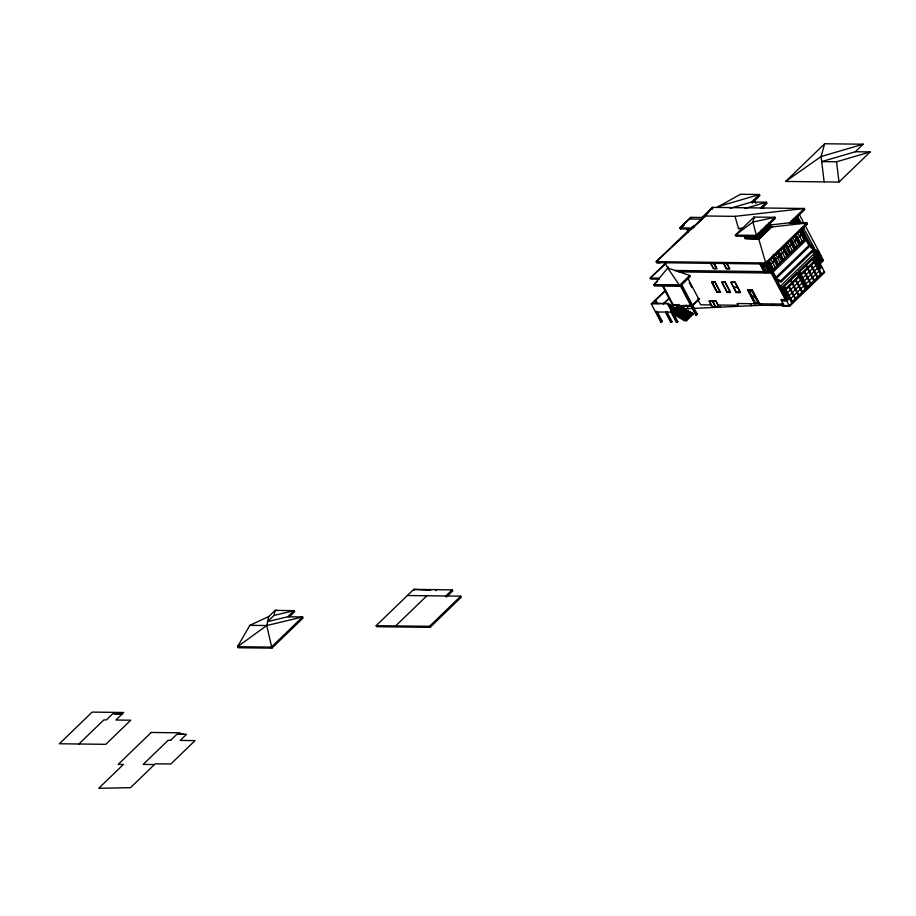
<?xml version="1.0" encoding="UTF-8"?>
<svg xmlns="http://www.w3.org/2000/svg" width="916" height="916" viewBox="0 0 916 916"><rect width="100%" height="100%" fill="white"/><g stroke="black" fill="none" stroke-linecap="round" stroke-linejoin="round"><path stroke-width="1.37" d="M682.111 312.757L668.039 303.711L681.641 312.07C690.973 328.489 681.55 314.314 682.386 312.276M684.607 318.436L671.085 310.238L684.87 318.058M289.17 616.949L294.597 611.716L294.047 610.663L273.999 615.438L267.621 621.598L287.716 616.777L302.578 616.96L303.127 618.002L271.915 648.15L266.739 625.536L268.743 616.548L275.121 610.399L277.582 610.422M273.999 615.438L275.121 610.388L294.047 610.663L287.716 616.777M824.663 143.755L785.653 181.437L838.987 182.066L870.2 151.93L836.548 161.789L821.698 161.605L855.349 151.747L863.147 144.213L824.663 143.755L821.08 156.533L824.137 181.895M800.137 221.786L798.569 222.966L799.737 221.638M271.915 648.15L238.091 647.749L237.542 646.696L249.828 625.342L268.743 616.548M703.305 217.504L691.225 229.046L680.451 228.908L679.924 227.901L690.847 217.355L703.854 217.516M703.202 217.504L692.382 228.061M660.23 262.732L656.761 262.686L656.211 261.644L705.56 215.993L712.385 207.382L804.328 208.482L804.878 209.524L791.035 222.886M676.752 286.25L680.187 286.307L667.741 268.044L689.748 275.464L690.309 276.529L680.187 286.307L654.299 285.975L653.749 284.933L667.741 268.044L664.547 261.987M759.112 238.549L771.535 226.47L770.665 226.458M78.902 743.998L105.787 744.319L130.759 720.205L115.908 720.022L123.706 712.488L92.161 712.11L59.391 743.758L78.902 743.998L103.874 719.873L106.405 719.907L112.714 713.747L119.778 713.839M249.828 625.342L266.739 625.536L302.578 616.96L271.365 647.108L237.542 646.696L239.545 644.75M680.451 228.908L684.263 225.221M688.855 230.099L656.211 261.644L765.49 262.949L806.813 222.954L807.374 223.996L766.051 264.003L656.761 262.686M702.125 217.287L712.385 207.382L712.934 208.424M692.439 227.271L694.213 225.542M717.377 207.188L740.426 194.284L759.398 194.501L759.948 195.555L752.15 203.089L751.601 202.047L759.398 194.501L717.926 206.661M170.616 740.323L176.994 734.174L184.07 734.254M665.932 262.846L650.2 278.04L650.749 279.082L659.154 279.197M667.546 267.667L668.325 266.911M689.748 275.464L679.626 285.242L653.749 284.933L657.631 281.189M657.562 312.345L662.337 321.413L660.905 322.157L651.276 303.883L664.993 290.635L667.295 293.784M665.634 290.647L652.513 303.322L668.233 303.517L672.104 310.856M760.417 208.058L766.452 202.218L767.001 203.272L761.975 208.127M663.688 303.597L669.504 297.975M656.314 311.2L655.535 311.955L665.348 312.081L670.707 322.26L671.485 322.272L672.069 321.699L666.711 311.52M651.276 303.883L668.233 303.517M685.706 319.237L685.157 319.489L681.378 312.322L668.222 304.066M671.84 310.478L668.703 304.536M669.287 305.085L672.562 311.028L669.413 304.959M673.123 311.44L670.123 305.383L673.26 311.451M670.134 305.509L674.096 311.738L670.97 305.807M662.188 285.46L672.424 304.879L673.031 304.295M671.405 306.345L674.68 312.287L671.531 306.219M675.378 312.711L672.241 306.642L675.779 312.448M673.088 307.066L676.672 313.57M677.497 313.97L674.359 307.913L677.622 313.845M671.52 311.417L678.206 304.959L678.779 306.036L691.935 306.196L699.561 298.822M674.932 308.452L678.206 314.394L675.069 308.452M660.883 322.1L662.337 321.413M671.909 312.161L679.203 305.108L678.813 304.364M678.767 314.818L675.768 308.749L679.615 315.241M678.779 306.036L679.386 305.44M676.294 309.345L680.05 305.715L680.691 306.94L684.229 308.2L686.954 310.661L690.492 311.921L691.729 314.257L693.172 314.268L692.588 313.158L691.145 313.146L684.447 319.604L681.71 317.142L680.267 317.119L677.531 314.657L676.088 314.646L675.447 313.421L673.993 313.398L673.352 312.184L666.127 312.093L671.485 322.272M674.096 311.738L670.821 305.807M680.451 315.539L677.187 309.723M673.993 313.398L675.905 311.555M677.817 309.711L680.691 306.94M681.023 316.077L677.886 310.02L681.16 315.951M678.309 310.65L682.134 306.952M678.607 310.558L682.569 316.799M756.696 236.442L775.428 218.363L774.867 217.31L754.051 217.058L735.319 235.137L735.88 236.191L756.696 236.442L752.883 222.038L754.051 217.058L754.601 218.1M678.951 311.875L682.775 308.177M680.004 311.28L683.141 317.348L680.141 311.28M762.261 231.897L759.662 234.404L760.578 236.156M762.776 231.393L765.387 228.886M765.902 228.382L768.501 225.863L769.429 227.615M677.531 314.657L684.229 308.2M683.851 317.76L680.702 311.703L683.977 317.646M667.97 304.307L681.641 312.07M670.707 322.26L672.069 321.699M678.172 315.883L684.87 309.425M688.717 305.818L689.324 305.234M688.901 306.162L689.508 305.566L683.176 305.486M679.626 315.905L686.313 309.436M745.189 238.378L759.295 238.984L771.776 226.916L769.486 222.577M691.065 306.184L692.714 305.44M680.267 317.119L686.954 310.661M692.359 305.28L699.389 298.49M678.733 310.432L681.722 316.375M671.039 312.15L676.397 322.329L677.851 321.779L673.329 313.192M681.71 317.142L688.408 310.673M676.397 322.329L677.851 321.779M682.363 318.367L689.05 311.898M683.805 318.379L690.492 311.921M684.447 319.604L685.889 319.627L692.588 313.158M672.745 313.764L684.389 320.715L686.485 320.737L693.172 314.268M769.669 225.05L789.5 222.794L804.328 208.482L735.044 216.348L705.56 215.993M794.035 219.485L798.145 219.531M680.256 285.666L695.759 315.093L697.408 314.348L681.699 284.544M794.607 219.485L796.657 222.622M695.759 315.093L697.408 314.348M795.695 219.222L797.344 222.634M407.38 595.526L460.714 596.167L461.275 597.209L430.062 627.357L376.716 626.716L376.167 625.674L413.746 589.366L452.195 589.87L452.744 590.923L446.413 597.037L445.863 595.984L452.195 589.87M796.668 219.519L798.626 222.737M797.355 219.519L799.405 222.657L797.55 219.336M797.618 223.367C798.191 220.813 801.191 222.267 799.622 221.432M797.951 223.367L799.954 221.432M719.278 307.249L716.003 301.02L709.053 300.929L712.465 307.387L719.289 307.261L720.354 306.31M802.176 229.607L804.534 229.561L803.286 227.202M801.626 230.351L803.401 228.622M801.695 230.477L803.469 228.76M802.53 231.496L804.534 229.561M395.678 625.903L426.89 595.755M770.928 264.174L774.318 260.911M775.875 259.4L779.253 256.137M780.821 254.625L784.199 251.362M788.103 247.595L791.481 244.332M793.038 242.82L796.416 239.557M797.916 238.114L801.363 234.782M803.447 233.236L805.45 231.313L819.385 258.049L814.885 249.976M777.352 252.347L781.943 261.049L778.428 264.449L773.848 255.736M794.515 235.756L799.107 244.469L795.603 247.858L791.012 239.156L795.615 247.709M772.131 270.918L805.427 238.767M773.127 272.075L806.16 240.164M777.283 280.708L780.764 280.743L814.313 248.339L809.733 246.198L776.184 278.613L780.764 280.743L781.314 281.796L814.862 249.392M810.855 247.744L813.122 245.866M811.748 247.4L813.305 246.209M813.316 246.209L811.175 247.744M777.066 282.506L777.833 281.739M814.072 249.541L818.812 258.037L812.561 246.713L816.179 253.354M816.751 250.858L821.137 259.468M817.312 251.316L821.721 259.468M817.461 251.396L821.812 259.377M376.167 625.674L429.512 626.315L460.714 596.167M814.587 254.659L816.797 252.85L814.736 254.717M818.274 251.843L812.652 248.167M813.671 249.404L818.446 252.037L818.698 251.488M817.553 254.27L815.675 256.091L813.087 251.224M784.302 286.559L797.309 273.999M799.645 271.743L812.652 259.182M816.385 256.709L812.95 250.663M813.271 249.095L817.541 256.72M792.374 282.323L798.477 276.426M800.95 274.033L807.065 268.136M807.717 267.506L813.832 261.598L812.629 259.331M785.585 289.009L798.592 276.449M800.939 274.182L813.935 261.621M785.962 289.708L798.958 277.147M801.305 274.88L814.301 262.32M817.53 260.728L820.393 257.957L818.652 257.934M771.879 305.383L772.921 304.375M820.06 258.839L821.812 257.144L799.233 214.298M818.217 262.033L821.08 259.274L822.82 259.297L823.507 260.602L819.694 264.289M821.24 259.365L816.603 250.778M787.52 292.673L790.382 289.914M790.897 289.41L793.76 286.651M794.287 286.147L797.149 283.376M797.664 282.884L800.527 280.113M802.863 277.857L805.725 275.086M806.252 274.594L809.103 271.823M809.63 271.319L812.492 268.56M813.007 268.056L815.87 265.296M818.996 262.972L822.82 259.297M789.088 295.65L791.951 292.88M792.466 292.376L795.328 289.616M795.844 289.113L798.706 286.353M799.233 285.849L802.095 283.09M804.431 280.823L807.294 278.063M807.809 277.559L810.671 274.8M811.198 274.296L814.049 271.525M814.576 271.022L817.438 268.262M788.733 297.036L786.077 299.612L780.867 299.543L784.016 305.52M818.515 268.274L821.183 265.697M789.477 298.433L786.81 301.009L781.6 300.94M819.259 269.67L821.915 267.094M790.645 298.616L793.508 295.857M794.035 295.353L796.897 292.582M797.412 292.078L800.275 289.319M800.79 288.815L803.653 286.055M806 283.788L808.851 281.029M809.378 280.525L812.24 277.766M812.755 277.262L815.618 274.502M816.133 273.999L818.996 271.228M792.214 301.582L805.221 289.021M807.557 286.765L820.564 274.205M824.331 271.674L789.226 305.589L761.471 305.257L684.172 308.818M663.413 303.883L669.436 298.078M665.84 263.613L650.2 278.04L659.44 278.155M237.542 646.696L266.739 625.536M785.653 181.437L821.08 156.533L863.147 144.213M730.063 208.356L751.601 202.047L766.452 202.218L744.914 208.527M697.958 299.669L698.954 299.406L687.515 277.708M735.044 216.348L738.502 228.588L742.75 228.107M771.432 227.031L806.847 223L807.397 224.054M855.349 151.747L870.2 151.93M789.5 222.794L806.847 223L789.466 222.737M738.502 228.588L742.51 228.634M653.749 284.933L679.626 285.242M782.516 306.207L789.592 306.299L824.709 272.384L812.813 249.816M170.697 740.323L168.155 740.3L143.194 764.413L154.46 764.551M795.065 218.867L797.859 218.901M794.779 219.142L797.573 219.176M689.576 219.039L702.034 219.187M770.574 226.286L771.444 226.298L759.009 238.32L745.097 238.206L759.02 238.389M770.906 226.905L771.776 226.916M691.901 226.767L694.511 226.79M692.931 228.061L679.924 227.901L690.847 217.355L691.374 218.363M745.967 236.03L748.864 236.065L749.78 237.816L746.861 237.862L745.578 235.423M749.437 236.076L752.334 236.11L753.25 237.862L750.364 237.816L749.048 235.458M752.906 236.122L755.803 236.156L756.719 237.897L753.834 237.862M746.895 237.782L749.78 237.816L748.612 235.458M750.33 237.908L753.364 237.942L752.082 235.504M816.534 252.976L814.656 254.797M815.755 256.011L812.996 251.316M816.225 256.606L817.965 256.629M817.335 256.812L813.511 249.083M762.227 266.35L765.982 266.396M674.623 270.46L771.352 271.663M679.191 271.903L772.085 273.06M777.844 281.75L781.314 281.796M733.636 287.2L737.54 287.258M733.773 287.464L737.678 287.51M720.022 292.021L717.125 291.986L711.972 282.208M727.247 292.112L730.144 292.147M736.338 292.307L740.231 292.364L734.987 282.403L731.082 282.357L736.338 292.307L740.117 292.273M698.759 299.051L697.626 299.028L700.66 304.799L711.16 304.925M655.284 300.001L657.871 303.677M654.677 300.597L656.612 303.047M783.26 304.089L737.117 303.517L738.227 305.612M718.098 305.017L738.067 305.257M672.424 304.879L678.206 304.959M673.466 305.223L678.378 305.291M678.596 305.692L680.05 305.715M677.325 309.597L680.325 315.665M671.623 311.589L672.493 311.6M681.584 316.501L678.584 310.432M114.454 713.77L122.24 713.896M430.646 590.362L413.746 589.366L414.295 590.419M680.542 305.486L691.935 306.196M813.923 249.163L818.709 251.786M813.603 249.083L818.446 252.037M682.122 312.528L681.195 311.967M762.456 206.1L763.726 208.505M753.937 199.791L755.849 203.409M758.551 238.355L766.051 264.003M797.676 216.554L800.79 222.474M810.946 244.561L812.114 246.77M797.447 219.428L799.199 222.748M813.236 249.53L816.969 256.709L812.984 249.415M796.279 217.71L799.393 223.63M804.065 232.492L811.702 246.999M810.156 244.549L811.336 246.862M796.771 219.416L798.512 222.737M801.408 228.164L811.622 247.847M796.176 219.313L797.939 222.737M796.084 219.416L797.825 222.737M800.641 228.954L809.733 246.198M812.034 250.572L820.404 266.453M795.397 219.405L797.252 222.725M800.504 229.424L808.942 245.442L775.909 277.342L767.333 261.083M794.802 219.302L796.565 222.714M794.229 219.29L795.97 222.611M819.557 267.266L812.973 254.774L781.119 285.552L787.703 298.043M794.115 219.29L795.878 222.703M795.283 222.599L794.115 220.39L795.191 222.703M799.473 230.454L804.385 239.774M793.909 220.481L795.077 222.703M799.462 230.992L804.053 239.694L800.538 243.095L795.947 234.381M793.325 220.378L794.504 222.691M821.663 274.239L812.858 257.533L798.42 271.468L807.236 288.185M793.233 220.481L794.39 222.691M821.469 274.434L812.801 257.98L798.752 271.548L807.431 288.002M792.638 220.378L793.817 222.68L792.546 220.47M812.286 258.484L820.954 274.937M791.951 220.367L793.325 222.703M791.836 220.47L793.107 222.691M797.744 232.744L802.244 241.309M795.58 234.221L800.481 243.541M811.45 265.09L817.702 276.964M810.923 265.594L817.187 277.468M794.538 235.229L799.439 244.549M794.493 235.893L799.004 244.446M792.798 237.519L797.309 246.083M806.412 265.205L807.694 267.655M808.061 268.354L814.324 280.227M805.885 265.709L807.179 268.159M807.546 268.857L813.797 280.731M790.634 238.996L795.546 248.316M789.592 240.003L794.504 249.324M789.581 240.53L794.172 249.244L790.657 252.633L786.065 243.931M804.683 271.617L810.946 283.502M804.168 272.121L810.42 283.994M787.852 242.293L792.363 250.858M785.688 243.77L790.6 253.091M799.279 271.044L807.946 287.498M784.508 244.492L789.558 254.087M806.32 289.067L797.515 272.35L783.077 286.296L791.882 303.013M783.833 246.954L788.264 255.346M806.126 289.25L797.458 272.796L783.409 286.365L792.077 302.818M796.931 273.3L805.611 289.754M782.928 248.202L787.222 256.354M782.298 247.572L786.89 256.274L783.375 259.675L778.783 250.961M768.73 223.309L771.02 227.66M768.215 224.569L769.864 227.706M768.249 225.187L769.532 227.637L766.807 230.271L765.513 227.832M780.569 249.335L785.081 257.888M796.096 279.907L802.359 291.792M795.58 280.411L801.843 292.284M766.28 225.37L768.123 228.874M778.405 250.801L783.317 260.121M765.089 227.58L766.749 230.729M765.123 228.21L766.417 230.649L763.681 233.294L762.398 230.843M777.375 251.808L782.275 261.129M777.329 252.472L781.829 261.026M791.058 280.033L792.351 282.483M792.718 283.181L798.981 295.055M764.081 230.134L764.997 231.885M790.542 280.536L791.836 282.975L785.607 288.861L784.417 286.594M792.203 283.674L798.454 295.559M775.634 254.098L780.146 262.663M761.975 230.592L763.623 233.74M761.356 229.996L763.291 233.672L760.566 236.305L758.631 232.641M773.299 254.511L778.451 264.289M773.47 255.575L778.371 264.896M789.34 286.445L795.592 298.318M760.956 233.156L761.883 234.897M788.813 286.948L795.077 298.822M772.428 256.583L777.341 265.903M772.417 257.11L777.008 265.823L773.493 269.212L769.016 260.533M758.849 233.614L760.509 236.752M757.807 233.855L760.097 238.206M770.688 258.873L775.199 267.438M757.005 234.633L759.295 238.984M783.936 285.861L792.603 302.314M756.799 235.881L758.437 238.973L746.288 238.813L744.662 235.721M756.089 236.156L757.2 238.252L746.78 238.126L745.681 236.03M755.551 235.549L756.845 237.988L753.799 237.954L752.517 235.504M768.776 260.831L773.436 269.67M754.36 236.133L755.276 237.885M767.081 261.335L786.855 298.856M752.62 236.11L753.719 238.206M766.303 262.079L789.592 306.299L782.287 305.509L781.52 304.066M771.215 273.048L785.207 299.601M765.467 262.892L766.016 263.945M765.478 263.258L769.898 271.651M750.891 236.088L751.807 237.839M764.734 263.487L769.039 271.64M764.745 263.9L768.684 271.376L764.78 271.319L760.841 263.854M749.151 236.076L750.25 238.171M762.81 263.923L766.681 271.262M747.41 236.053L748.338 237.794M760.406 263.43L764.7 271.583M759.994 263.19L765.146 272.979M759.41 263.19L763.83 271.571M743.781 235.71L745.406 238.79M711.629 208.333L712.213 209.455M760.704 303.803L761.471 305.257M759.547 303.791L752.185 289.822L747.559 289.765L754.921 303.734M759.33 303.791L752.105 290.074L747.914 290.029L755.139 303.734M750.296 303.677L751.383 305.749M726.651 262.903L729.812 268.892L726.342 268.846L723.182 262.858M726.491 263.018L729.457 268.628L726.422 268.594L723.457 262.972M714.411 263.945L716.942 268.731L713.472 268.686L710.312 262.697M716.472 268.377L713.575 262.892L716.587 268.468L713.553 268.434L710.541 262.583M686.691 229.126L688.363 232.309M689.244 282.632L691.843 287.567M691.843 305.429L695.37 312.116M681.126 285.678L696.629 315.104M686.336 305.108L688.305 308.841M685.889 319.627L686.485 320.737M675.768 308.749L678.905 314.818M663.058 285.471L673.294 304.891M667.649 304.089L677.268 322.34M665.932 311.52L667.718 314.909M668.909 317.165L671.291 321.699M656.909 312.333L658.696 315.734M659.898 318.001L661.684 321.401M656.177 311.967L661.558 322.157M429.512 626.315L430.062 627.357M435.73 589.629L436.279 590.683M836.548 161.789L838.987 182.066M151.243 732.468L118.21 764.368L123.431 764.436L98.722 788.298L130.541 787.657L155.251 763.795L170.857 763.978L195.051 740.62L180.189 740.437L186.532 734.311L178.746 734.197L180.166 732.811L151.243 732.468M774.867 217.31L756.147 235.401L735.319 235.137L752.883 222.038L774.867 217.31M815.79 250.331L819.969 258.049L815.79 250.331M818.217 251.66L822.396 259.388L818.217 251.66M714.972 281.899L711.503 281.853L717.022 292.33L720.491 292.376L714.972 281.899M725.094 282.025L721.625 281.979L727.144 292.456L730.613 292.502L725.094 282.025M735.067 282.151L730.728 282.094L736.258 292.57L740.586 292.628L735.067 282.151M714.892 282.151L711.858 282.117L717.102 292.078L720.136 292.112L714.892 282.151M725.014 282.277L721.98 282.243L727.224 292.204L730.258 292.238L725.014 282.277M751.796 291.116L749.334 291.082L751.899 295.96L754.36 295.983L751.796 291.116M754.773 296.773L752.311 296.738L755.448 302.704L757.91 302.727L754.773 296.773M715.923 301.284L712.774 301.238L715.9 307.169L719.049 307.215L715.923 301.284M712.465 301.33L709.408 301.192L712.534 307.135L715.591 307.284L712.465 301.33M682.374 312.505L681.435 311.944L682.374 312.505M812.023 246.873L810.843 244.561L811.908 246.862"/></g></svg>
